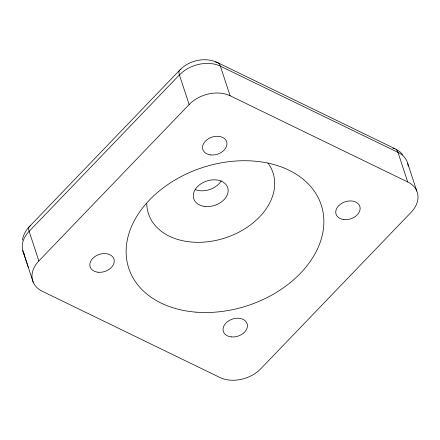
<?xml version="1.0" encoding="UTF-8"?>
<svg xmlns="http://www.w3.org/2000/svg" width="440" height="440" viewBox="0 0 440 440"><rect width="100%" height="100%" fill="white"/><g stroke="black" fill="none" stroke-linecap="round" stroke-linejoin="round"><path stroke-width="0.66" d="M22.28 240.157C23.331 235.186 25.68 230.532 29.167 226.826L179.438 70.417M38.863 260.942L189.134 104.538A29.794 21.362 -18.2 0 1 230.12 95.766L407.709 181.973A29.794 21.362 -18.2 0 1 411.125 212.3L260.854 368.704A29.794 21.362 -18.2 0 1 219.868 377.482L42.279 291.269A29.794 21.362 -18.2 0 1 38.863 260.942L29.128 231.347A14.9 6.177 43.9 0 1 30.718 225.676M180.362 69.542C189.712 60.142 204.886 56.975 217.08 62.359L394.675 148.572M396.127 149.43L399.817 151.712L402.738 154.583M23.381 252.39L28.325 267.388M416.796 191.059L407.776 163.57M407.709 181.973L397.98 152.372A14.9 8.349 -64.1 0 0 392.937 148.264M230.12 95.766L220.385 66.165A14.9 8.349 -64.1 0 0 215.341 62.051M189.134 104.538L179.405 74.938A14.9 6.177 43.9 0 1 180.989 69.273M22.726 250.399L33.193 282.189M267.933 163.004A65.549 46.992 -18.2 0 1 225.792 237.721A65.549 46.992 -18.2 0 1 146.751 203.462M221.199 180.829A17.875 12.815 -18.2 0 1 195.503 189.69M24.305 254.282A29.777 21.351 -18.2 0 1 29.134 231.347L179.405 74.938A29.777 21.351 -18.2 0 1 220.38 66.171L397.98 152.372A29.777 21.351 -18.2 0 1 408.221 166.249M195.993 312.152A101.305 72.628 -18.2 0 0 321.354 205.365A101.305 72.628 -18.2 0 0 157.63 192.352A101.305 72.628 -18.2 0 0 195.993 312.152M210.711 154.93A12.513 8.97 -18.2 0 0 226.749 142.12A12.513 8.97 -18.2 0 0 206.784 139.876A12.513 8.97 -18.2 0 0 210.711 154.93M343.904 219.588A12.513 8.97 -18.2 0 0 359.942 206.778A12.513 8.97 -18.2 0 0 339.983 204.534A12.513 8.97 -18.2 0 0 343.904 219.588M98.005 272.234A12.513 8.97 -18.2 0 0 114.048 259.424A12.513 8.97 -18.2 0 0 94.083 257.18A12.513 8.97 -18.2 0 0 98.005 272.234M231.198 336.886A12.513 8.97 -18.2 0 0 247.242 324.082A12.513 8.97 -18.2 0 0 227.277 321.838A12.513 8.97 -18.2 0 0 231.198 336.886M204.952 206.476A17.875 12.815 -18.2 0 0 227.865 188.177A17.875 12.815 -18.2 0 0 199.342 184.976A17.875 12.815 -18.2 0 0 204.952 206.476"/></g></svg>
